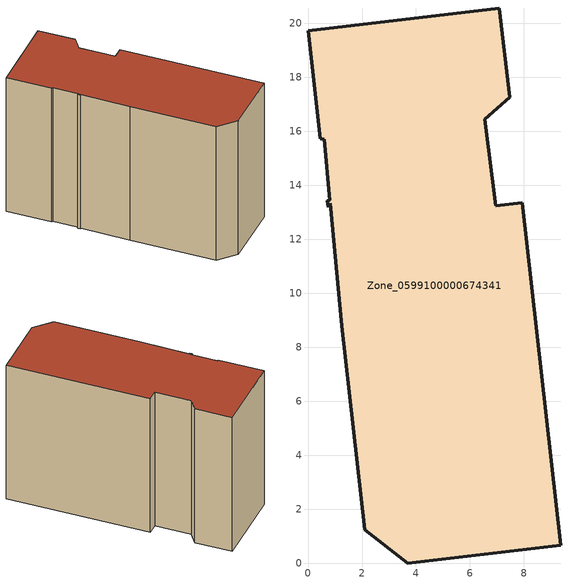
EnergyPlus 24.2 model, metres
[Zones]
Zone_0599100000674341
 floor ground (C_G): 0.6,15.69 0.46,15.72 0,19.72 7.08,20.56 7.47,17.25 6.55,16.44 6.95,13.23 7.93,13.35 9.37,0.66 3.69,0 2.1,1.23 1.24,8.78 0.82,13.33 0.74,13.18 0.71,13.43 0.81,13.43 z0.99
 wall outside (C_F): 9.37,0.66 7.93,13.35 6.95,13.23 6.55,16.44 7.47,17.25 7.08,20.56 0,19.72 0.46,15.72 0.6,15.69 0.81,13.43 0.71,13.43 0.74,13.18 0.82,13.33 1.24,8.78 2.1,1.23 3.69,0 9.37,0.66 z0.99:14.51
 roof outside (C_R): 0.82,13.33 1.24,8.78 2.1,1.23 3.69,0 9.37,0.66 7.93,13.35 6.95,13.23 6.55,16.44 7.47,17.25 7.08,20.56 0,19.72 0.46,15.72 0.6,15.69 0.81,13.43 0.71,13.43 0.74,13.18 z14.51
[BUILDING]
Pand.0599100000674341: North Axis=0; Terrain=City; Loads Convergence Tolerance Value=0.04; Temperature Convergence Tolerance Value=0.4; Solar Distribution=FullExterior; Maximum Number of Warmup Days=25; Minimum Number of Warmup Days=1
[Site:Location]
Rotterdam.The.Hague.AP_ZH_NLD Design_Conditions: Latitude=51.96; Longitude=4.45; Time Zone=1; Elevation=-4.5
[SITE:GROUNDTEMPERATURE:BUILDINGSURFACE]
18, 18, 18, 18, 18, 18, 18, 18, 18, 18, 18, 18
[MATERIAL] Thermal Absorptance=0.9; Solar Absorptance=0.7; Visible Absorptance=0.7
Name | Roughness | Thickness | Conductivity | Density | Specific Heat
G.TI.1946 | MediumSmooth | 0.15 | 1 | 540 | 1210
F.TI.1946 | Rough | 0.3 | 0.857143 | 1920 | 840
R.TI.1946 | MediumRough | 0.2 | 0.1 | 1500 | 1000
[CONSTRUCTION]
C_G: G.TI.1946
C_F: F.TI.1946
C_R: R.TI.1946
[ZONE]
Zone_0599100000674341: Type=1; Multiplier=1; Ceiling Height=Autocalculate; Volume=Autocalculate; Floor Area=autocalculate; Part of Total Floor Area=Yes
[ZONEINFILTRATION:DESIGNFLOWRATE]
Infil_Zone_0599100000674341: Zone or ZoneList or Space or SpaceList=Zone_0599100000674341; Schedule=AlwaysOn; Design Flow Rate Calculation Method=Flow/Area; Flow Rate per Floor Area=0.003; Constant Term Coefficient=1; Temperature Term Coefficient=0; Velocity Term Coefficient=0; Velocity Squared Term Coefficient=0
[HVACTEMPLATE:ZONE:IDEALLOADSAIRSYSTEM]
Zone_0599100000674341: Maximum Heating Supply Air Temperature=50; Minimum Cooling Supply Air Temperature=13; Maximum Heating Supply Air Humidity Ratio=0.0156; Minimum Cooling Supply Air Humidity Ratio=0.0077; Heating Limit=NoLimit; Cooling Limit=NoLimit; Dehumidification Control Type=ConstantSensibleHeatRatio; Cooling Sensible Heat Ratio=0.7; Dehumidification Setpoint=60; Humidification Control Type=None; Humidification Setpoint=30; Outdoor Air Method=None; Outdoor Air Flow Rate per Person=0.00944; Outdoor Air Flow Rate per Zone Floor Area=0; Outdoor Air Flow Rate per Zone=0; Demand Controlled Ventilation Type=None; Outdoor Air Economizer Type=NoEconomizer; Heat Recovery Type=None; Sensible Heat Recovery Effectiveness=0.7; Latent Heat Recovery Effectiveness=0.65
[ZONECONTROL:THERMOSTAT]
ThermostatControl_Zone_0599100000674341: Zone or ZoneList=Zone_0599100000674341; Control Type Schedule=DualSetpointControlType; Control 1=Thermostat_Zone_0599100000674341; Temperature Difference Between Cutout And Setpoint=0
[THERMOSTATSETPOINT:DUALSETPOINT]
Thermostat_Zone_0599100000674341: Heating Setpoint Temperature Schedule=HeatingSetpoint_Zone_0599100000674341; Cooling Setpoint Temperature Schedule=CoolingSetpoint_Zone_0599100000674341
[SCHEDULE:COMPACT]
HeatingSetpoint_Zone_0599100000674341: Through: 12/31, For: AllDays, Until: 24:00, 21
CoolingSetpoint_Zone_0599100000674341: Through: 12/31, For: AllDays, Until: 24:00, 24
DualSetpointControlType: Through: 12/31, For: AllDays, Until: 24:00, 4
AlwaysOn: Through: 12/31, For: AllDays, Until: 24:00, 1
